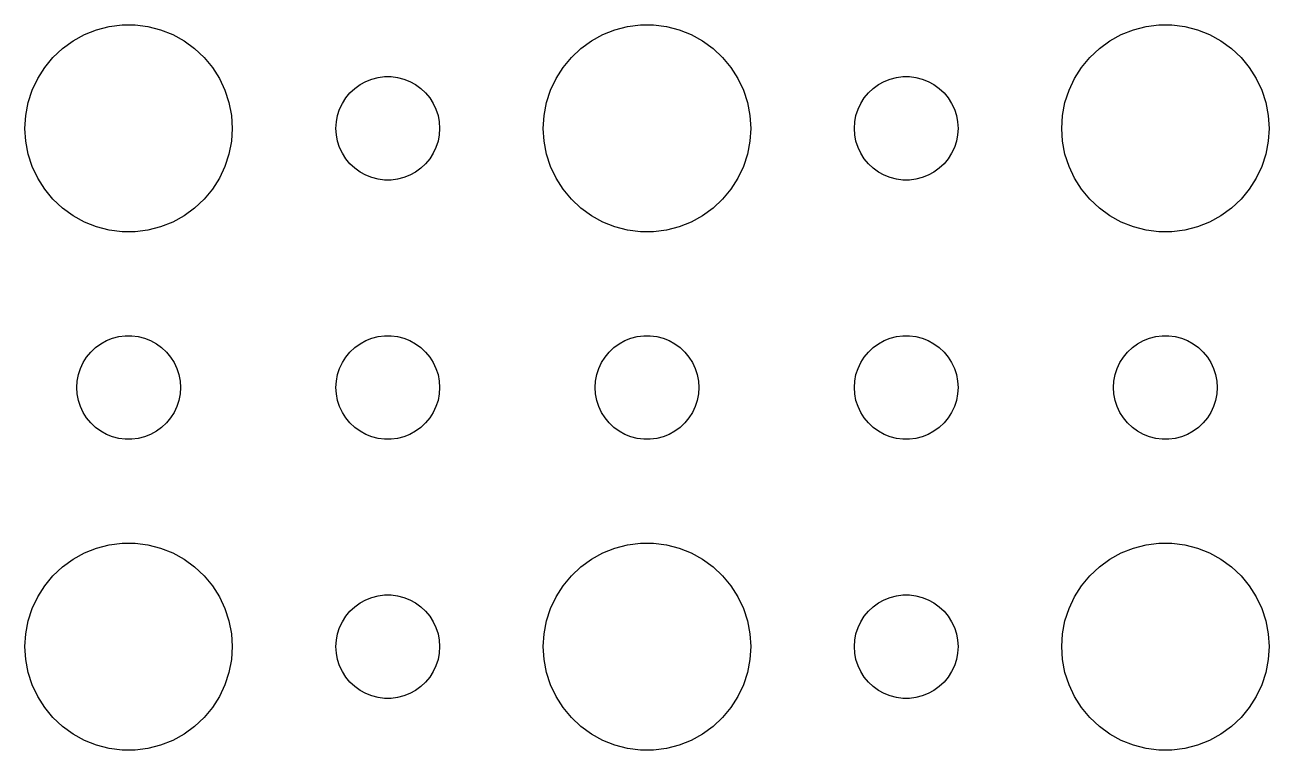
# Model space of a CAD drawing. Header units: metres. Extents: x -127 to 127, y -127 to 127.
# Drawn here: x 12 to 48, y -77.99 to -57.01 of the extents above; entities that cross this region are included whole.
import ezdxf

# ---------------------------------------------------------------- set-up
doc = ezdxf.new("R2010")
doc.units = ezdxf.units.M

msp = doc.modelspace()

# ---------------------------------------------------------------- linework, layer by layer
for p, q in [((13.7227, -57.2855), (14.0729, -57.1468)), ((14.0729, -57.1468), (14.4379, -57.0531)), ((14.4379, -57.0531), (14.8116, -57.0059)), ((14.8116, -57.0059), (15.1884, -57.0059)), ((15.1884, -57.0059), (15.5621, -57.0531)), ((15.5621, -57.0531), (15.927, -57.1468)), ((15.927, -57.1468), (16.2773, -57.2855)), ((28.7227, -57.2855), (29.0729, -57.1468)), ((29.0729, -57.1468), (29.4379, -57.0531)), ((29.4379, -57.0531), (29.8116, -57.0059)), ((29.8116, -57.0059), (30.1884, -57.0059)), ((30.1884, -57.0059), (30.5621, -57.0531)), ((30.5621, -57.0531), (30.927, -57.1468)), ((30.927, -57.1468), (31.2773, -57.2855)), ((43.7227, -57.2855), (44.0729, -57.1468)), ((44.0729, -57.1468), (44.4379, -57.0531)), ((44.4379, -57.0531), (44.8116, -57.0059)), ((44.8116, -57.0059), (45.1884, -57.0059)), ((45.1884, -57.0059), (45.5621, -57.0531)), ((45.5621, -57.0531), (45.927, -57.1468)), ((45.927, -57.1468), (46.2773, -57.2855)), ((13.0877, -57.6885), (13.3925, -57.467)), ((13.3925, -57.467), (13.7227, -57.2855)), ((16.2773, -57.2855), (16.6075, -57.467)), ((16.6075, -57.467), (16.9123, -57.6885)), ((28.0877, -57.6885), (28.3925, -57.467)), ((28.3925, -57.467), (28.7227, -57.2855)), ((31.2773, -57.2855), (31.6075, -57.467)), ((31.6075, -57.467), (31.9123, -57.6885)), ((43.0877, -57.6885), (43.3925, -57.467)), ((43.3925, -57.467), (43.7227, -57.2855)), ((46.2773, -57.2855), (46.6075, -57.467)), ((46.6075, -57.467), (46.9123, -57.6885)), ((12.5729, -58.2366), (12.8131, -57.9464)), ((12.8131, -57.9464), (13.0877, -57.6885)), ((16.9123, -57.6885), (17.1869, -57.9464)), ((17.1869, -57.9464), (17.427, -58.2366)), ((27.5729, -58.2366), (27.8131, -57.9464)), ((27.8131, -57.9464), (28.0877, -57.6885)), ((31.9123, -57.6885), (32.1869, -57.9464)), ((32.1869, -57.9464), (32.427, -58.2366)), ((42.5729, -58.2366), (42.8131, -57.9464)), ((42.8131, -57.9464), (43.0877, -57.6885)), ((46.9123, -57.6885), (47.1869, -57.9464)), ((47.1869, -57.9464), (47.427, -58.2366)), ((12.3711, -58.5547), (12.5729, -58.2366)), ((17.427, -58.2366), (17.6289, -58.5547)), ((27.3711, -58.5547), (27.5729, -58.2366)), ((32.427, -58.2366), (32.6289, -58.5547)), ((42.3711, -58.5547), (42.5729, -58.2366)), ((47.427, -58.2366), (47.6289, -58.5547)), ((12.2107, -58.8956), (12.3711, -58.5547)), ((17.6289, -58.5547), (17.7893, -58.8956)), ((21.6963, -58.7335), (21.8613, -58.6428)), ((21.8613, -58.6428), (22.0365, -58.5734)), ((22.0365, -58.5734), (22.2189, -58.5266)), ((22.2189, -58.5266), (22.4058, -58.503)), ((22.4058, -58.503), (22.5942, -58.503)), ((22.5942, -58.503), (22.7811, -58.5266)), ((22.7811, -58.5266), (22.9635, -58.5734)), ((22.9635, -58.5734), (23.1387, -58.6428)), ((23.1387, -58.6428), (23.3037, -58.7335)), ((27.2107, -58.8956), (27.3711, -58.5547)), ((32.6289, -58.5547), (32.7893, -58.8956)), ((36.6963, -58.7335), (36.8613, -58.6428)), ((36.8613, -58.6428), (37.0365, -58.5734)), ((37.0365, -58.5734), (37.2189, -58.5266)), ((37.2189, -58.5266), (37.4058, -58.503)), ((37.4058, -58.503), (37.5942, -58.503)), ((37.5942, -58.503), (37.7811, -58.5266)), ((37.7811, -58.5266), (37.9635, -58.5734)), ((37.9635, -58.5734), (38.1387, -58.6428)), ((38.1387, -58.6428), (38.3037, -58.7335)), ((42.2107, -58.8956), (42.3711, -58.5547)), ((47.6289, -58.5547), (47.7893, -58.8956)), ((12.0942, -59.2539), (12.2107, -58.8956)), ((17.7893, -58.8956), (17.9057, -59.2539)), ((21.2865, -59.1183), (21.4065, -58.9732)), ((21.4065, -58.9732), (21.5439, -58.8442)), ((21.5439, -58.8442), (21.6963, -58.7335)), ((23.3037, -58.7335), (23.4561, -58.8442)), ((23.4561, -58.8442), (23.5934, -58.9732)), ((23.5934, -58.9732), (23.7135, -59.1183)), ((27.0942, -59.2539), (27.2107, -58.8956)), ((32.7893, -58.8956), (32.9057, -59.2539)), ((36.2865, -59.1183), (36.4065, -58.9732)), ((36.4065, -58.9732), (36.5439, -58.8442)), ((36.5439, -58.8442), (36.6963, -58.7335)), ((38.3037, -58.7335), (38.4561, -58.8442)), ((38.4561, -58.8442), (38.5934, -58.9732)), ((38.5934, -58.9732), (38.7135, -59.1183)), ((42.0942, -59.2539), (42.2107, -58.8956)), ((47.7893, -58.8956), (47.9057, -59.2539)), ((12.0237, -59.624), (12.0942, -59.2539)), ((17.9057, -59.2539), (17.9763, -59.624)), ((21.1053, -59.4478), (21.1855, -59.2774)), ((21.1855, -59.2774), (21.2865, -59.1183)), ((23.7135, -59.1183), (23.8145, -59.2774)), ((23.8145, -59.2774), (23.8947, -59.4478)), ((27.0237, -59.624), (27.0942, -59.2539)), ((32.9057, -59.2539), (32.9763, -59.624)), ((36.1053, -59.4478), (36.1855, -59.2774)), ((36.1855, -59.2774), (36.2865, -59.1183)), ((38.7135, -59.1183), (38.8145, -59.2774)), ((38.8145, -59.2774), (38.8947, -59.4478)), ((42.0237, -59.624), (42.0942, -59.2539)), ((47.9057, -59.2539), (47.9763, -59.624)), ((12, -60), (12.0237, -59.624)), ((17.9763, -59.624), (18, -60)), ((21.0118, -59.812), (21.0471, -59.627)), ((21.0471, -59.627), (21.1053, -59.4478)), ((23.8947, -59.4478), (23.9529, -59.627)), ((23.9529, -59.627), (23.9882, -59.812)), ((27, -60), (27.0237, -59.624)), ((32.9763, -59.624), (33, -60)), ((36.0118, -59.812), (36.0471, -59.627)), ((36.0471, -59.627), (36.1053, -59.4478)), ((38.8947, -59.4478), (38.9529, -59.627)), ((38.9529, -59.627), (38.9882, -59.812)), ((42, -60), (42.0237, -59.624)), ((47.9763, -59.624), (48, -60)), ((12.0237, -60.376), (12, -60)), ((18, -60), (17.9763, -60.376)), ((21, -60), (21.0118, -59.812)), ((21.0118, -60.188), (21, -60)), ((23.9882, -59.812), (24, -60)), ((24, -60), (23.9882, -60.188)), ((27.0237, -60.376), (27, -60)), ((33, -60), (32.9763, -60.376)), ((36, -60), (36.0118, -59.812)), ((36.0118, -60.188), (36, -60)), ((38.9882, -59.812), (39, -60)), ((39, -60), (38.9882, -60.188)), ((42.0237, -60.376), (42, -60)), ((48, -60), (47.9763, -60.376)), ((12.0942, -60.7461), (12.0237, -60.376)), ((17.9763, -60.376), (17.9057, -60.7461)), ((21.0471, -60.373), (21.0118, -60.188)), ((21.1053, -60.5522), (21.0471, -60.373)), ((23.9529, -60.373), (23.8947, -60.5522)), ((23.9882, -60.188), (23.9529, -60.373)), ((27.0942, -60.7461), (27.0237, -60.376)), ((32.9763, -60.376), (32.9057, -60.7461)), ((36.0471, -60.373), (36.0118, -60.188)), ((36.1053, -60.5522), (36.0471, -60.373)), ((38.9529, -60.373), (38.8947, -60.5522)), ((38.9882, -60.188), (38.9529, -60.373)), ((42.0942, -60.7461), (42.0237, -60.376)), ((47.9763, -60.376), (47.9057, -60.7461)), ((12.2107, -61.1044), (12.0942, -60.7461)), ((17.9057, -60.7461), (17.7893, -61.1044)), ((21.1855, -60.7226), (21.1053, -60.5522)), ((21.2865, -60.8817), (21.1855, -60.7226)), ((23.8145, -60.7226), (23.7135, -60.8817)), ((23.8947, -60.5522), (23.8145, -60.7226)), ((27.2107, -61.1044), (27.0942, -60.7461)), ((32.9057, -60.7461), (32.7893, -61.1044)), ((36.1855, -60.7226), (36.1053, -60.5522)), ((36.2865, -60.8817), (36.1855, -60.7226)), ((38.8145, -60.7226), (38.7135, -60.8817)), ((38.8947, -60.5522), (38.8145, -60.7226)), ((42.2107, -61.1044), (42.0942, -60.7461)), ((47.9057, -60.7461), (47.7893, -61.1044)), ((12.3711, -61.4453), (12.2107, -61.1044)), ((17.7893, -61.1044), (17.6289, -61.4453)), ((21.4065, -61.0268), (21.2865, -60.8817)), ((21.5439, -61.1558), (21.4065, -61.0268)), ((21.6963, -61.2665), (21.5439, -61.1558)), ((23.4561, -61.1558), (23.3037, -61.2665)), ((23.5934, -61.0268), (23.4561, -61.1558)), ((23.7135, -60.8817), (23.5934, -61.0268)), ((27.3711, -61.4453), (27.2107, -61.1044)), ((32.7893, -61.1044), (32.6289, -61.4453)), ((36.4065, -61.0268), (36.2865, -60.8817)), ((36.5439, -61.1558), (36.4065, -61.0268)), ((36.6963, -61.2665), (36.5439, -61.1558)), ((38.4561, -61.1558), (38.3037, -61.2665)), ((38.5934, -61.0268), (38.4561, -61.1558)), ((38.7135, -60.8817), (38.5934, -61.0268)), ((42.3711, -61.4453), (42.2107, -61.1044)), ((47.7893, -61.1044), (47.6289, -61.4453)), ((12.5729, -61.7634), (12.3711, -61.4453)), ((17.6289, -61.4453), (17.427, -61.7634)), ((21.8613, -61.3572), (21.6963, -61.2665)), ((22.0365, -61.4266), (21.8613, -61.3572)), ((22.2189, -61.4734), (22.0365, -61.4266)), ((22.4058, -61.497), (22.2189, -61.4734)), ((22.5942, -61.497), (22.4058, -61.497)), ((22.7811, -61.4734), (22.5942, -61.497)), ((22.9635, -61.4266), (22.7811, -61.4734)), ((23.1387, -61.3572), (22.9635, -61.4266)), ((23.3037, -61.2665), (23.1387, -61.3572)), ((27.5729, -61.7634), (27.3711, -61.4453)), ((32.6289, -61.4453), (32.427, -61.7634)), ((36.8613, -61.3572), (36.6963, -61.2665)), ((37.0365, -61.4266), (36.8613, -61.3572)), ((37.2189, -61.4734), (37.0365, -61.4266)), ((37.4058, -61.497), (37.2189, -61.4734)), ((37.5942, -61.497), (37.4058, -61.497)), ((37.7811, -61.4734), (37.5942, -61.497)), ((37.9635, -61.4266), (37.7811, -61.4734)), ((38.1387, -61.3572), (37.9635, -61.4266)), ((38.3037, -61.2665), (38.1387, -61.3572)), ((42.5729, -61.7634), (42.3711, -61.4453)), ((47.6289, -61.4453), (47.427, -61.7634)), ((12.8131, -62.0536), (12.5729, -61.7634)), ((17.427, -61.7634), (17.1869, -62.0536)), ((27.8131, -62.0536), (27.5729, -61.7634)), ((32.427, -61.7634), (32.1869, -62.0536)), ((42.8131, -62.0536), (42.5729, -61.7634)), ((47.427, -61.7634), (47.1869, -62.0536)), ((13.0877, -62.3115), (12.8131, -62.0536)), ((17.1869, -62.0536), (16.9123, -62.3115)), ((28.0877, -62.3115), (27.8131, -62.0536)), ((32.1869, -62.0536), (31.9123, -62.3115)), ((43.0877, -62.3115), (42.8131, -62.0536)), ((47.1869, -62.0536), (46.9123, -62.3115)), ((13.3925, -62.533), (13.0877, -62.3115)), ((13.7227, -62.7145), (13.3925, -62.533)), ((16.6075, -62.533), (16.2773, -62.7145)), ((16.9123, -62.3115), (16.6075, -62.533)), ((28.3925, -62.533), (28.0877, -62.3115)), ((28.7227, -62.7145), (28.3925, -62.533)), ((31.6075, -62.533), (31.2773, -62.7145)), ((31.9123, -62.3115), (31.6075, -62.533)), ((43.3925, -62.533), (43.0877, -62.3115)), ((43.7227, -62.7145), (43.3925, -62.533)), ((46.6075, -62.533), (46.2773, -62.7145)), ((46.9123, -62.3115), (46.6075, -62.533)), ((14.0729, -62.8532), (13.7227, -62.7145)), ((14.4379, -62.9469), (14.0729, -62.8532)), ((14.8116, -62.9941), (14.4379, -62.9469)), ((15.1884, -62.9941), (14.8116, -62.9941)), ((15.5621, -62.9469), (15.1884, -62.9941)), ((15.927, -62.8532), (15.5621, -62.9469)), ((16.2773, -62.7145), (15.927, -62.8532)), ((29.0729, -62.8532), (28.7227, -62.7145)), ((29.4379, -62.9469), (29.0729, -62.8532)), ((29.8116, -62.9941), (29.4379, -62.9469)), ((30.1884, -62.9941), (29.8116, -62.9941)), ((30.5621, -62.9469), (30.1884, -62.9941)), ((30.927, -62.8532), (30.5621, -62.9469)), ((31.2773, -62.7145), (30.927, -62.8532)), ((44.0729, -62.8532), (43.7227, -62.7145)), ((44.4379, -62.9469), (44.0729, -62.8532)), ((44.8116, -62.9941), (44.4379, -62.9469)), ((45.1884, -62.9941), (44.8116, -62.9941)), ((45.5621, -62.9469), (45.1884, -62.9941)), ((45.927, -62.8532), (45.5621, -62.9469)), ((46.2773, -62.7145), (45.927, -62.8532)), ((14.0439, -66.3442), (14.1963, -66.2335)), ((14.1963, -66.2335), (14.3613, -66.1428)), ((14.3613, -66.1428), (14.5365, -66.0734)), ((14.5365, -66.0734), (14.7189, -66.0266)), ((14.7189, -66.0266), (14.9058, -66.003)), ((14.9058, -66.003), (15.0942, -66.003)), ((15.0942, -66.003), (15.2811, -66.0266)), ((15.2811, -66.0266), (15.4635, -66.0734)), ((15.4635, -66.0734), (15.6387, -66.1428)), ((15.6387, -66.1428), (15.8037, -66.2335)), ((15.8037, -66.2335), (15.9561, -66.3442)), ((21.5439, -66.3442), (21.6963, -66.2335)), ((21.6963, -66.2335), (21.8613, -66.1428)), ((21.8613, -66.1428), (22.0365, -66.0734)), ((22.0365, -66.0734), (22.2189, -66.0266)), ((22.2189, -66.0266), (22.4058, -66.003)), ((22.4058, -66.003), (22.5942, -66.003)), ((22.5942, -66.003), (22.7811, -66.0266)), ((22.7811, -66.0266), (22.9635, -66.0734)), ((22.9635, -66.0734), (23.1387, -66.1428)), ((23.1387, -66.1428), (23.3037, -66.2335)), ((23.3037, -66.2335), (23.4561, -66.3442)), ((29.0439, -66.3442), (29.1963, -66.2335)), ((29.1963, -66.2335), (29.3613, -66.1428)), ((29.3613, -66.1428), (29.5365, -66.0734)), ((29.5365, -66.0734), (29.7189, -66.0266)), ((29.7189, -66.0266), (29.9058, -66.003)), ((29.9058, -66.003), (30.0942, -66.003)), ((30.0942, -66.003), (30.2811, -66.0266)), ((30.2811, -66.0266), (30.4635, -66.0734)), ((30.4635, -66.0734), (30.6387, -66.1428)), ((30.6387, -66.1428), (30.8037, -66.2335)), ((30.8037, -66.2335), (30.9561, -66.3442)), ((36.5439, -66.3442), (36.6963, -66.2335)), ((36.6963, -66.2335), (36.8613, -66.1428)), ((36.8613, -66.1428), (37.0365, -66.0734)), ((37.0365, -66.0734), (37.2189, -66.0266)), ((37.2189, -66.0266), (37.4058, -66.003)), ((37.4058, -66.003), (37.5942, -66.003)), ((37.5942, -66.003), (37.7811, -66.0266)), ((37.7811, -66.0266), (37.9635, -66.0734)), ((37.9635, -66.0734), (38.1387, -66.1428)), ((38.1387, -66.1428), (38.3037, -66.2335)), ((38.3037, -66.2335), (38.4561, -66.3442)), ((44.0439, -66.3442), (44.1963, -66.2335)), ((44.1963, -66.2335), (44.3613, -66.1428)), ((44.3613, -66.1428), (44.5365, -66.0734)), ((44.5365, -66.0734), (44.7189, -66.0266)), ((44.7189, -66.0266), (44.9058, -66.003)), ((44.9058, -66.003), (45.0942, -66.003)), ((45.0942, -66.003), (45.2811, -66.0266)), ((45.2811, -66.0266), (45.4635, -66.0734)), ((45.4635, -66.0734), (45.6387, -66.1428)), ((45.6387, -66.1428), (45.8037, -66.2335)), ((45.8037, -66.2335), (45.9561, -66.3442)), ((13.7865, -66.6183), (13.9065, -66.4732)), ((13.9065, -66.4732), (14.0439, -66.3442)), ((15.9561, -66.3442), (16.0934, -66.4732)), ((16.0934, -66.4732), (16.2135, -66.6183)), ((21.2865, -66.6183), (21.4065, -66.4732)), ((21.4065, -66.4732), (21.5439, -66.3442)), ((23.4561, -66.3442), (23.5934, -66.4732)), ((23.5934, -66.4732), (23.7135, -66.6183)), ((28.7865, -66.6183), (28.9065, -66.4732)), ((28.9065, -66.4732), (29.0439, -66.3442)), ((30.9561, -66.3442), (31.0934, -66.4732)), ((31.0934, -66.4732), (31.2135, -66.6183)), ((36.2865, -66.6183), (36.4065, -66.4732)), ((36.4065, -66.4732), (36.5439, -66.3442)), ((38.4561, -66.3442), (38.5934, -66.4732)), ((38.5934, -66.4732), (38.7135, -66.6183)), ((43.7865, -66.6183), (43.9065, -66.4732)), ((43.9065, -66.4732), (44.0439, -66.3442)), ((45.9561, -66.3442), (46.0934, -66.4732)), ((46.0934, -66.4732), (46.2135, -66.6183)), ((13.5471, -67.127), (13.6053, -66.9478)), ((13.6053, -66.9478), (13.6855, -66.7774)), ((13.6855, -66.7774), (13.7865, -66.6183)), ((16.2135, -66.6183), (16.3145, -66.7774)), ((16.3145, -66.7774), (16.3947, -66.9478)), ((16.3947, -66.9478), (16.4529, -67.127)), ((21.0471, -67.127), (21.1053, -66.9478)), ((21.1053, -66.9478), (21.1855, -66.7774)), ((21.1855, -66.7774), (21.2865, -66.6183)), ((23.7135, -66.6183), (23.8145, -66.7774)), ((23.8145, -66.7774), (23.8947, -66.9478)), ((23.8947, -66.9478), (23.9529, -67.127)), ((28.5471, -67.127), (28.6053, -66.9478)), ((28.6053, -66.9478), (28.6855, -66.7774)), ((28.6855, -66.7774), (28.7865, -66.6183)), ((31.2135, -66.6183), (31.3145, -66.7774)), ((31.3145, -66.7774), (31.3947, -66.9478)), ((31.3947, -66.9478), (31.4529, -67.127)), ((36.0471, -67.127), (36.1053, -66.9478)), ((36.1053, -66.9478), (36.1855, -66.7774)), ((36.1855, -66.7774), (36.2865, -66.6183)), ((38.7135, -66.6183), (38.8145, -66.7774)), ((38.8145, -66.7774), (38.8947, -66.9478)), ((38.8947, -66.9478), (38.9529, -67.127)), ((43.5471, -67.127), (43.6053, -66.9478)), ((43.6053, -66.9478), (43.6855, -66.7774)), ((43.6855, -66.7774), (43.7865, -66.6183)), ((46.2135, -66.6183), (46.3145, -66.7774)), ((46.3145, -66.7774), (46.3947, -66.9478)), ((46.3947, -66.9478), (46.4529, -67.127)), ((13.5, -67.5), (13.5118, -67.312)), ((13.5118, -67.312), (13.5471, -67.127)), ((16.4529, -67.127), (16.4882, -67.312)), ((16.4882, -67.312), (16.5, -67.5)), ((21, -67.5), (21.0118, -67.312)), ((21.0118, -67.312), (21.0471, -67.127)), ((23.9529, -67.127), (23.9882, -67.312)), ((23.9882, -67.312), (24, -67.5)), ((28.5, -67.5), (28.5118, -67.312)), ((28.5118, -67.312), (28.5471, -67.127)), ((31.4529, -67.127), (31.4882, -67.312)), ((31.4882, -67.312), (31.5, -67.5)), ((36, -67.5), (36.0118, -67.312)), ((36.0118, -67.312), (36.0471, -67.127)), ((38.9529, -67.127), (38.9882, -67.312)), ((38.9882, -67.312), (39, -67.5)), ((43.5, -67.5), (43.5118, -67.312)), ((43.5118, -67.312), (43.5471, -67.127)), ((46.4529, -67.127), (46.4882, -67.312)), ((46.4882, -67.312), (46.5, -67.5)), ((13.5118, -67.688), (13.5, -67.5)), ((16.5, -67.5), (16.4882, -67.688)), ((21.0118, -67.688), (21, -67.5)), ((24, -67.5), (23.9882, -67.688)), ((28.5118, -67.688), (28.5, -67.5)), ((31.5, -67.5), (31.4882, -67.688)), ((36.0118, -67.688), (36, -67.5)), ((39, -67.5), (38.9882, -67.688)), ((43.5118, -67.688), (43.5, -67.5)), ((46.5, -67.5), (46.4882, -67.688)), ((13.5471, -67.873), (13.5118, -67.688)), ((13.6053, -68.0522), (13.5471, -67.873)), ((16.4529, -67.873), (16.3947, -68.0522)), ((16.4882, -67.688), (16.4529, -67.873)), ((21.0471, -67.873), (21.0118, -67.688)), ((21.1053, -68.0522), (21.0471, -67.873)), ((23.9529, -67.873), (23.8947, -68.0522)), ((23.9882, -67.688), (23.9529, -67.873)), ((28.5471, -67.873), (28.5118, -67.688)), ((28.6053, -68.0522), (28.5471, -67.873)), ((31.4529, -67.873), (31.3947, -68.0522)), ((31.4882, -67.688), (31.4529, -67.873)), ((36.0471, -67.873), (36.0118, -67.688)), ((36.1053, -68.0522), (36.0471, -67.873)), ((38.9529, -67.873), (38.8947, -68.0522)), ((38.9882, -67.688), (38.9529, -67.873)), ((43.5471, -67.873), (43.5118, -67.688)), ((43.6053, -68.0522), (43.5471, -67.873)), ((46.4529, -67.873), (46.3947, -68.0522)), ((46.4882, -67.688), (46.4529, -67.873)), ((13.6855, -68.2226), (13.6053, -68.0522)), ((13.7865, -68.3817), (13.6855, -68.2226)), ((13.9065, -68.5268), (13.7865, -68.3817)), ((16.2135, -68.3817), (16.0934, -68.5268)), ((16.3145, -68.2226), (16.2135, -68.3817)), ((16.3947, -68.0522), (16.3145, -68.2226)), ((21.1855, -68.2226), (21.1053, -68.0522)), ((21.2865, -68.3817), (21.1855, -68.2226)), ((21.4065, -68.5268), (21.2865, -68.3817)), ((23.7135, -68.3817), (23.5934, -68.5268)), ((23.8145, -68.2226), (23.7135, -68.3817)), ((23.8947, -68.0522), (23.8145, -68.2226)), ((28.6855, -68.2226), (28.6053, -68.0522)), ((28.7865, -68.3817), (28.6855, -68.2226)), ((28.9065, -68.5268), (28.7865, -68.3817)), ((31.2135, -68.3817), (31.0934, -68.5268)), ((31.3145, -68.2226), (31.2135, -68.3817)), ((31.3947, -68.0522), (31.3145, -68.2226)), ((36.1855, -68.2226), (36.1053, -68.0522)), ((36.2865, -68.3817), (36.1855, -68.2226)), ((36.4065, -68.5268), (36.2865, -68.3817)), ((38.7135, -68.3817), (38.5934, -68.5268)), ((38.8145, -68.2226), (38.7135, -68.3817)), ((38.8947, -68.0522), (38.8145, -68.2226)), ((43.6855, -68.2226), (43.6053, -68.0522)), ((43.7865, -68.3817), (43.6855, -68.2226)), ((43.9065, -68.5268), (43.7865, -68.3817)), ((46.2135, -68.3817), (46.0934, -68.5268)), ((46.3145, -68.2226), (46.2135, -68.3817)), ((46.3947, -68.0522), (46.3145, -68.2226)), ((14.0439, -68.6558), (13.9065, -68.5268)), ((14.1963, -68.7665), (14.0439, -68.6558)), ((15.9561, -68.6558), (15.8037, -68.7665)), ((16.0934, -68.5268), (15.9561, -68.6558)), ((21.5439, -68.6558), (21.4065, -68.5268)), ((21.6963, -68.7665), (21.5439, -68.6558)), ((23.4561, -68.6558), (23.3037, -68.7665)), ((23.5934, -68.5268), (23.4561, -68.6558)), ((29.0439, -68.6558), (28.9065, -68.5268)), ((29.1963, -68.7665), (29.0439, -68.6558)), ((30.9561, -68.6558), (30.8037, -68.7665)), ((31.0934, -68.5268), (30.9561, -68.6558)), ((36.5439, -68.6558), (36.4065, -68.5268)), ((36.6963, -68.7665), (36.5439, -68.6558)), ((38.4561, -68.6558), (38.3037, -68.7665)), ((38.5934, -68.5268), (38.4561, -68.6558)), ((44.0439, -68.6558), (43.9065, -68.5268)), ((44.1963, -68.7665), (44.0439, -68.6558)), ((45.9561, -68.6558), (45.8037, -68.7665)), ((46.0934, -68.5268), (45.9561, -68.6558)), ((14.3613, -68.8572), (14.1963, -68.7665)), ((14.5365, -68.9266), (14.3613, -68.8572)), ((14.7189, -68.9734), (14.5365, -68.9266)), ((14.9058, -68.997), (14.7189, -68.9734)), ((15.0942, -68.997), (14.9058, -68.997)), ((15.2811, -68.9734), (15.0942, -68.997)), ((15.4635, -68.9266), (15.2811, -68.9734)), ((15.6387, -68.8572), (15.4635, -68.9266)), ((15.8037, -68.7665), (15.6387, -68.8572)), ((21.8613, -68.8572), (21.6963, -68.7665)), ((22.0365, -68.9266), (21.8613, -68.8572)), ((22.2189, -68.9734), (22.0365, -68.9266)), ((22.4058, -68.997), (22.2189, -68.9734)), ((22.5942, -68.997), (22.4058, -68.997)), ((22.7811, -68.9734), (22.5942, -68.997)), ((22.9635, -68.9266), (22.7811, -68.9734)), ((23.1387, -68.8572), (22.9635, -68.9266)), ((23.3037, -68.7665), (23.1387, -68.8572)), ((29.3613, -68.8572), (29.1963, -68.7665)), ((29.5365, -68.9266), (29.3613, -68.8572)), ((29.7189, -68.9734), (29.5365, -68.9266)), ((29.9058, -68.997), (29.7189, -68.9734)), ((30.0942, -68.997), (29.9058, -68.997)), ((30.2811, -68.9734), (30.0942, -68.997)), ((30.4635, -68.9266), (30.2811, -68.9734)), ((30.6387, -68.8572), (30.4635, -68.9266)), ((30.8037, -68.7665), (30.6387, -68.8572)), ((36.8613, -68.8572), (36.6963, -68.7665)), ((37.0365, -68.9266), (36.8613, -68.8572)), ((37.2189, -68.9734), (37.0365, -68.9266)), ((37.4058, -68.997), (37.2189, -68.9734)), ((37.5942, -68.997), (37.4058, -68.997)), ((37.7811, -68.9734), (37.5942, -68.997)), ((37.9635, -68.9266), (37.7811, -68.9734)), ((38.1387, -68.8572), (37.9635, -68.9266)), ((38.3037, -68.7665), (38.1387, -68.8572)), ((44.3613, -68.8572), (44.1963, -68.7665)), ((44.5365, -68.9266), (44.3613, -68.8572)), ((44.7189, -68.9734), (44.5365, -68.9266)), ((44.9058, -68.997), (44.7189, -68.9734)), ((45.0942, -68.997), (44.9058, -68.997)), ((45.2811, -68.9734), (45.0942, -68.997)), ((45.4635, -68.9266), (45.2811, -68.9734)), ((45.6387, -68.8572), (45.4635, -68.9266)), ((45.8037, -68.7665), (45.6387, -68.8572)), ((13.3925, -72.467), (13.7227, -72.2855)), ((13.7227, -72.2855), (14.0729, -72.1468)), ((14.0729, -72.1468), (14.4379, -72.0531)), ((14.4379, -72.0531), (14.8116, -72.0059)), ((14.8116, -72.0059), (15.1884, -72.0059)), ((15.1884, -72.0059), (15.5621, -72.0531)), ((15.5621, -72.0531), (15.927, -72.1468)), ((15.927, -72.1468), (16.2773, -72.2855)), ((16.2773, -72.2855), (16.6075, -72.467)), ((28.3925, -72.467), (28.7227, -72.2855)), ((28.7227, -72.2855), (29.0729, -72.1468)), ((29.0729, -72.1468), (29.4379, -72.0531)), ((29.4379, -72.0531), (29.8116, -72.0059)), ((29.8116, -72.0059), (30.1884, -72.0059)), ((30.1884, -72.0059), (30.5621, -72.0531)), ((30.5621, -72.0531), (30.927, -72.1468)), ((30.927, -72.1468), (31.2773, -72.2855)), ((31.2773, -72.2855), (31.6075, -72.467)), ((43.3925, -72.467), (43.7227, -72.2855)), ((43.7227, -72.2855), (44.0729, -72.1468)), ((44.0729, -72.1468), (44.4379, -72.0531)), ((44.4379, -72.0531), (44.8116, -72.0059)), ((44.8116, -72.0059), (45.1884, -72.0059)), ((45.1884, -72.0059), (45.5621, -72.0531)), ((45.5621, -72.0531), (45.927, -72.1468)), ((45.927, -72.1468), (46.2773, -72.2855)), ((46.2773, -72.2855), (46.6075, -72.467)), ((12.8131, -72.9464), (13.0877, -72.6885)), ((13.0877, -72.6885), (13.3925, -72.467)), ((16.6075, -72.467), (16.9123, -72.6885)), ((16.9123, -72.6885), (17.1869, -72.9464)), ((27.8131, -72.9464), (28.0877, -72.6885)), ((28.0877, -72.6885), (28.3925, -72.467)), ((31.6075, -72.467), (31.9123, -72.6885)), ((31.9123, -72.6885), (32.1869, -72.9464)), ((42.8131, -72.9464), (43.0877, -72.6885)), ((43.0877, -72.6885), (43.3925, -72.467)), ((46.6075, -72.467), (46.9123, -72.6885)), ((46.9123, -72.6885), (47.1869, -72.9464)), ((12.5729, -73.2366), (12.8131, -72.9464)), ((17.1869, -72.9464), (17.427, -73.2366)), ((27.5729, -73.2366), (27.8131, -72.9464)), ((32.1869, -72.9464), (32.427, -73.2366)), ((42.5729, -73.2366), (42.8131, -72.9464)), ((47.1869, -72.9464), (47.427, -73.2366)), ((12.3711, -73.5547), (12.5729, -73.2366)), ((17.427, -73.2366), (17.6289, -73.5547)), ((27.3711, -73.5547), (27.5729, -73.2366)), ((32.427, -73.2366), (32.6289, -73.5547)), ((42.3711, -73.5547), (42.5729, -73.2366)), ((47.427, -73.2366), (47.6289, -73.5547)), ((12.2107, -73.8956), (12.3711, -73.5547)), ((17.6289, -73.5547), (17.7893, -73.8956)), ((21.5439, -73.8442), (21.6963, -73.7335)), ((21.6963, -73.7335), (21.8613, -73.6428)), ((21.8613, -73.6428), (22.0365, -73.5734)), ((22.0365, -73.5734), (22.2189, -73.5266)), ((22.2189, -73.5266), (22.4058, -73.503)), ((22.4058, -73.503), (22.5942, -73.503)), ((22.5942, -73.503), (22.7811, -73.5266)), ((22.7811, -73.5266), (22.9635, -73.5734)), ((22.9635, -73.5734), (23.1387, -73.6428)), ((23.1387, -73.6428), (23.3037, -73.7335)), ((23.3037, -73.7335), (23.4561, -73.8442)), ((27.2107, -73.8956), (27.3711, -73.5547)), ((32.6289, -73.5547), (32.7893, -73.8956)), ((36.5439, -73.8442), (36.6963, -73.7335)), ((36.6963, -73.7335), (36.8613, -73.6428)), ((36.8613, -73.6428), (37.0365, -73.5734)), ((37.0365, -73.5734), (37.2189, -73.5266)), ((37.2189, -73.5266), (37.4058, -73.503)), ((37.4058, -73.503), (37.5942, -73.503)), ((37.5942, -73.503), (37.7811, -73.5266)), ((37.7811, -73.5266), (37.9635, -73.5734)), ((37.9635, -73.5734), (38.1387, -73.6428)), ((38.1387, -73.6428), (38.3037, -73.7335)), ((38.3037, -73.7335), (38.4561, -73.8442)), ((42.2107, -73.8956), (42.3711, -73.5547)), ((47.6289, -73.5547), (47.7893, -73.8956)), ((12.0942, -74.2539), (12.2107, -73.8956)), ((17.7893, -73.8956), (17.9057, -74.2539)), ((21.1855, -74.2774), (21.2865, -74.1183)), ((21.2865, -74.1183), (21.4065, -73.9732)), ((21.4065, -73.9732), (21.5439, -73.8442)), ((23.4561, -73.8442), (23.5934, -73.9732)), ((23.5934, -73.9732), (23.7135, -74.1183)), ((23.7135, -74.1183), (23.8145, -74.2774)), ((27.0942, -74.2539), (27.2107, -73.8956)), ((32.7893, -73.8956), (32.9057, -74.2539)), ((36.1855, -74.2774), (36.2865, -74.1183)), ((36.2865, -74.1183), (36.4065, -73.9732)), ((36.4065, -73.9732), (36.5439, -73.8442)), ((38.4561, -73.8442), (38.5934, -73.9732)), ((38.5934, -73.9732), (38.7135, -74.1183)), ((38.7135, -74.1183), (38.8145, -74.2774)), ((42.0942, -74.2539), (42.2107, -73.8956)), ((47.7893, -73.8956), (47.9057, -74.2539)), ((12.0237, -74.624), (12.0942, -74.2539)), ((17.9057, -74.2539), (17.9763, -74.624)), ((21.0471, -74.627), (21.1053, -74.4478)), ((21.1053, -74.4478), (21.1855, -74.2774)), ((23.8145, -74.2774), (23.8947, -74.4478)), ((23.8947, -74.4478), (23.9529, -74.627)), ((27.0237, -74.624), (27.0942, -74.2539)), ((32.9057, -74.2539), (32.9763, -74.624)), ((36.0471, -74.627), (36.1053, -74.4478)), ((36.1053, -74.4478), (36.1855, -74.2774)), ((38.8145, -74.2774), (38.8947, -74.4478)), ((38.8947, -74.4478), (38.9529, -74.627)), ((42.0237, -74.624), (42.0942, -74.2539)), ((47.9057, -74.2539), (47.9763, -74.624)), ((12, -75), (12.0237, -74.624)), ((17.9763, -74.624), (18, -75)), ((21, -75), (21.0118, -74.812)), ((21.0118, -74.812), (21.0471, -74.627)), ((23.9529, -74.627), (23.9882, -74.812)), ((23.9882, -74.812), (24, -75)), ((27, -75), (27.0237, -74.624)), ((32.9763, -74.624), (33, -75)), ((36, -75), (36.0118, -74.812)), ((36.0118, -74.812), (36.0471, -74.627)), ((38.9529, -74.627), (38.9882, -74.812)), ((38.9882, -74.812), (39, -75)), ((42, -75), (42.0237, -74.624)), ((47.9763, -74.624), (48, -75)), ((12.0237, -75.376), (12, -75)), ((18, -75), (17.9763, -75.376)), ((21.0118, -75.188), (21, -75)), ((21.0471, -75.373), (21.0118, -75.188)), ((23.9882, -75.188), (23.9529, -75.373)), ((24, -75), (23.9882, -75.188)), ((27.0237, -75.376), (27, -75)), ((33, -75), (32.9763, -75.376)), ((36.0118, -75.188), (36, -75)), ((36.0471, -75.373), (36.0118, -75.188)), ((38.9882, -75.188), (38.9529, -75.373)), ((39, -75), (38.9882, -75.188)), ((42.0237, -75.376), (42, -75)), ((48, -75), (47.9763, -75.376)), ((12.0942, -75.7461), (12.0237, -75.376)), ((17.9763, -75.376), (17.9057, -75.7461)), ((21.1053, -75.5522), (21.0471, -75.373)), ((21.1855, -75.7226), (21.1053, -75.5522)), ((23.8947, -75.5522), (23.8145, -75.7226)), ((23.9529, -75.373), (23.8947, -75.5522)), ((27.0942, -75.7461), (27.0237, -75.376)), ((32.9763, -75.376), (32.9057, -75.7461)), ((36.1053, -75.5522), (36.0471, -75.373)), ((36.1855, -75.7226), (36.1053, -75.5522)), ((38.8947, -75.5522), (38.8145, -75.7226)), ((38.9529, -75.373), (38.8947, -75.5522)), ((42.0942, -75.7461), (42.0237, -75.376)), ((47.9763, -75.376), (47.9057, -75.7461)), ((12.2107, -76.1044), (12.0942, -75.7461)), ((17.9057, -75.7461), (17.7893, -76.1044)), ((21.2865, -75.8817), (21.1855, -75.7226)), ((21.4065, -76.0268), (21.2865, -75.8817)), ((23.7135, -75.8817), (23.5934, -76.0268)), ((23.8145, -75.7226), (23.7135, -75.8817)), ((27.2107, -76.1044), (27.0942, -75.7461)), ((32.9057, -75.7461), (32.7893, -76.1044)), ((36.2865, -75.8817), (36.1855, -75.7226)), ((36.4065, -76.0268), (36.2865, -75.8817)), ((38.7135, -75.8817), (38.5934, -76.0268)), ((38.8145, -75.7226), (38.7135, -75.8817)), ((42.2107, -76.1044), (42.0942, -75.7461)), ((47.9057, -75.7461), (47.7893, -76.1044)), ((12.3711, -76.4453), (12.2107, -76.1044)), ((17.7893, -76.1044), (17.6289, -76.4453)), ((21.5439, -76.1558), (21.4065, -76.0268)), ((21.6963, -76.2665), (21.5439, -76.1558)), ((21.8613, -76.3572), (21.6963, -76.2665)), ((23.3037, -76.2665), (23.1387, -76.3572)), ((23.4561, -76.1558), (23.3037, -76.2665)), ((23.5934, -76.0268), (23.4561, -76.1558)), ((27.3711, -76.4453), (27.2107, -76.1044)), ((32.7893, -76.1044), (32.6289, -76.4453)), ((36.5439, -76.1558), (36.4065, -76.0268)), ((36.6963, -76.2665), (36.5439, -76.1558)), ((36.8613, -76.3572), (36.6963, -76.2665)), ((38.3037, -76.2665), (38.1387, -76.3572)), ((38.4561, -76.1558), (38.3037, -76.2665)), ((38.5934, -76.0268), (38.4561, -76.1558)), ((42.3711, -76.4453), (42.2107, -76.1044)), ((47.7893, -76.1044), (47.6289, -76.4453)), ((12.5729, -76.7634), (12.3711, -76.4453)), ((17.6289, -76.4453), (17.427, -76.7634)), ((22.0365, -76.4266), (21.8613, -76.3572)), ((22.2189, -76.4734), (22.0365, -76.4266)), ((22.4058, -76.497), (22.2189, -76.4734)), ((22.5942, -76.497), (22.4058, -76.497)), ((22.7811, -76.4734), (22.5942, -76.497)), ((22.9635, -76.4266), (22.7811, -76.4734)), ((23.1387, -76.3572), (22.9635, -76.4266)), ((27.5729, -76.7634), (27.3711, -76.4453)), ((32.6289, -76.4453), (32.427, -76.7634)), ((37.0365, -76.4266), (36.8613, -76.3572)), ((37.2189, -76.4734), (37.0365, -76.4266)), ((37.4058, -76.497), (37.2189, -76.4734)), ((37.5942, -76.497), (37.4058, -76.497)), ((37.7811, -76.4734), (37.5942, -76.497)), ((37.9635, -76.4266), (37.7811, -76.4734)), ((38.1387, -76.3572), (37.9635, -76.4266)), ((42.5729, -76.7634), (42.3711, -76.4453)), ((47.6289, -76.4453), (47.427, -76.7634)), ((12.8131, -77.0536), (12.5729, -76.7634)), ((17.427, -76.7634), (17.1869, -77.0536)), ((27.8131, -77.0536), (27.5729, -76.7634)), ((32.427, -76.7634), (32.1869, -77.0536)), ((42.8131, -77.0536), (42.5729, -76.7634)), ((47.427, -76.7634), (47.1869, -77.0536)), ((13.0877, -77.3115), (12.8131, -77.0536)), ((13.3925, -77.533), (13.0877, -77.3115)), ((16.9123, -77.3115), (16.6075, -77.533)), ((17.1869, -77.0536), (16.9123, -77.3115)), ((28.0877, -77.3115), (27.8131, -77.0536)), ((28.3925, -77.533), (28.0877, -77.3115)), ((31.9123, -77.3115), (31.6075, -77.533)), ((32.1869, -77.0536), (31.9123, -77.3115)), ((43.0877, -77.3115), (42.8131, -77.0536)), ((43.3925, -77.533), (43.0877, -77.3115)), ((46.9123, -77.3115), (46.6075, -77.533)), ((47.1869, -77.0536), (46.9123, -77.3115)), ((13.7227, -77.7145), (13.3925, -77.533)), ((14.0729, -77.8532), (13.7227, -77.7145)), ((16.2773, -77.7145), (15.927, -77.8532)), ((16.6075, -77.533), (16.2773, -77.7145)), ((28.7227, -77.7145), (28.3925, -77.533)), ((29.0729, -77.8532), (28.7227, -77.7145)), ((31.2773, -77.7145), (30.927, -77.8532)), ((31.6075, -77.533), (31.2773, -77.7145)), ((43.7227, -77.7145), (43.3925, -77.533)), ((44.0729, -77.8532), (43.7227, -77.7145)), ((46.2773, -77.7145), (45.927, -77.8532)), ((46.6075, -77.533), (46.2773, -77.7145)), ((14.4379, -77.9469), (14.0729, -77.8532)), ((14.8116, -77.9941), (14.4379, -77.9469)), ((15.1884, -77.9941), (14.8116, -77.9941)), ((15.5621, -77.9469), (15.1884, -77.9941)), ((15.927, -77.8532), (15.5621, -77.9469)), ((29.4379, -77.9469), (29.0729, -77.8532)), ((29.8116, -77.9941), (29.4379, -77.9469)), ((30.1884, -77.9941), (29.8116, -77.9941)), ((30.5621, -77.9469), (30.1884, -77.9941)), ((30.927, -77.8532), (30.5621, -77.9469)), ((44.4379, -77.9469), (44.0729, -77.8532)), ((44.8116, -77.9941), (44.4379, -77.9469)), ((45.1884, -77.9941), (44.8116, -77.9941)), ((45.5621, -77.9469), (45.1884, -77.9941)), ((45.927, -77.8532), (45.5621, -77.9469))]:
    msp.add_line(p, q)

doc.saveas('drawing.dxf')
